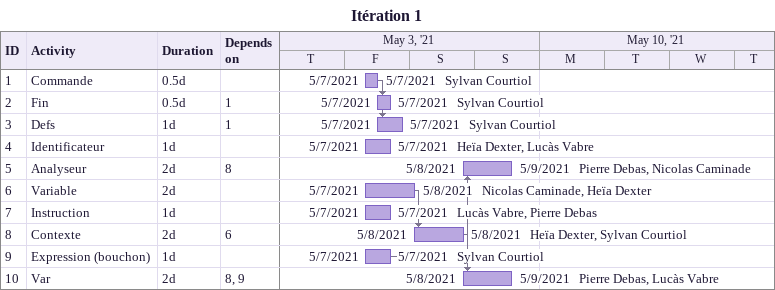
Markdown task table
Itération 1

| ID | Task | Duration | Start | Finish | Predecessors | Resources |
|---|---|---|---|---|---|---|
| 1 | Commande | 0.5d | 2021-05-07 | 2021-05-07 |  | Sylvan Courtiol |
| 2 | Fin | 0.5d | 2021-05-07 | 2021-05-07 | 1 | Sylvan Courtiol |
| 3 | Defs | 1d | 2021-05-07 | 2021-05-07 | 1 | Sylvan Courtiol |
| 4 | Identificateur | 1d | 2021-05-07 | 2021-05-07 |  | Heïa Dexter, Lucàs Vabre |
| 5 | Analyseur | 2d | 2021-05-08 | 2021-05-09 | 8 | Pierre Debas, Nicolas Caminade |
| 6 | Variable | 2d | 2021-05-07 | 2021-05-08 |  | Nicolas Caminade, Heïa Dexter |
| 7 | Instruction | 1d | 2021-05-07 | 2021-05-07 |  | Lucàs Vabre, Pierre Debas |
| 8 | Contexte | 2d | 2021-05-08 | 2021-05-08 | 6 | Heïa Dexter, Sylvan Courtiol |
| 9 | Expression (bouchon) | 1d | 2021-05-07 | 2021-05-07 |  | Sylvan Courtiol |
| 10 | Var | 2d | 2021-05-08 | 2021-05-09 | 8, 9 | Pierre Debas, Lucàs Vabre |
